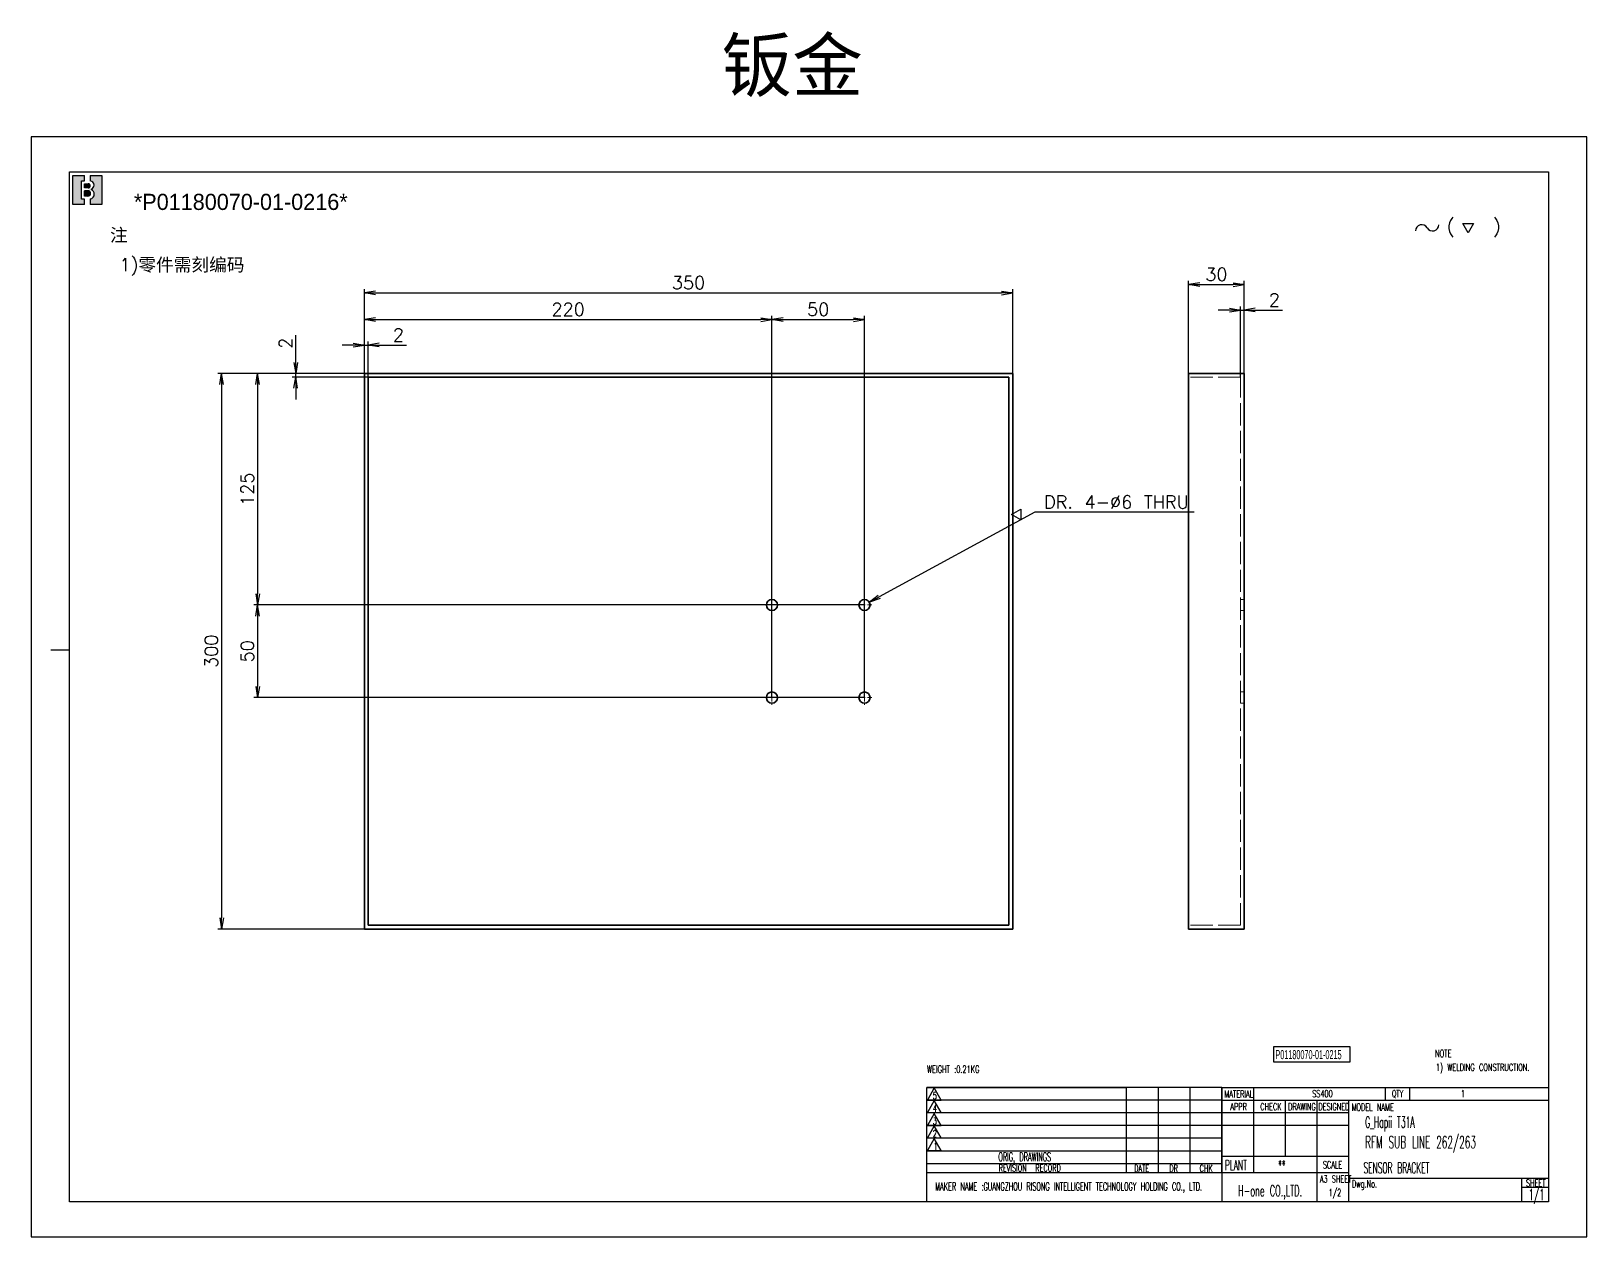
# Model space of a CAD drawing. Header units: inches. Extents: x 21 to 8642, y -3779 to 1599.
# Drawn here: x 634 to 1474, y -970 to -319 of the extents above; entities that cross this region are included whole.
import ezdxf

# ---------------------------------------------------------------- set-up
doc = ezdxf.new("R2010")
doc.units = ezdxf.units.IN
doc.header["$MEASUREMENT"] = 0
for name, pattern in [('CENTER-HOKUTO', [23, 20, -1, 1, -1]), ('DASHDOT', [18.5, 12, -3, 0.5, -3]), ('DASHED', [15, 12, -3]), ('HIDDEN-HOKUTO', [3.8, 2.5, -1.3])]:
    doc.linetypes.add(name, pattern=pattern)
doc.layers.add('AM_7', color=2, linetype='CENTER-HOKUTO', lineweight=30)
doc.layers.add('AM_HID', color=1, linetype='HIDDEN-HOKUTO', lineweight=25)
doc.layers.add('title_frame', color=7, linetype='Continuous')
doc.layers.add('word_dim', color=253, linetype='Continuous')
doc.styles.add('MX_NOTE_STANDARD', font='txt.shx', dxfattribs={"bigfont": 'bigfont.shx'})
doc.styles.get("Standard").update_dxf_attribs({"font": 'txt', "bigfont": 'gbcbig.shx'})
doc.dimstyles.new('STANDARD1_2', dxfattribs={"dimscale": 2, "dimtxt": 3.5, "dimasz": 3, "dimexe": 1, "dimexo": 0, "dimgap": 1, "dimtad": 3, "dimdsep": 46, "dimtxsty": 'Standard', "dimblk1": 'OPEN', "dimblk2": 'OPEN', "dimsah": 1, "dimcen": 0, "dimclrd": 256, "dimclre": 256, "dimclrt": 3, "dimazin": 2, "dimtfac": 1, "dimtmove": 0, "dimatfit": 3, "dimldrblk": 'OPEN', "dimfxl": 0, "dimtolj": 1, "dimlwd": 25, "dimlwe": 25, "dimarcsym": 0})

# ---------------------------------------------------------------- blocks, each defined once
blk = doc.blocks.new('B\\M+18B40\\M+196A7\\M+100CF\\M+100B0\\M+100B8')
blk.add_hatch(color=1).paths.add_polyline_path([(0.3999999986702711, 0.8149999997779807), (0.3999999986702711, 0.9999999997779806), (-1.3297288e-09, 0.9999999997779806), (-1.3297288e-09, -2.220193e-10), (0.3999999986702711, -2.220193e-10), (0.3999999986702711, 0.1849999997779807), (0.2999999986702711, 0.1849999997779807), (0.2999999986702711, 0.8149999997779807)])
h = blk.add_hatch(color=1)
edge = h.paths.add_edge_path()
edge.add_arc((0.5299999986702706, 0.6449999997779808), 0.07, 359.9999999999989, 450)
edge.add_line((0.5299999986702706, 0.7149999997779806), (0.3999999986702711, 0.7149999997779806))
edge.add_line((0.3999999986702711, 0.7149999997779806), (0.3999999986702711, 0.5749999997779809))
edge.add_line((0.3999999986702711, 0.5749999997779809), (0.5299999986702701, 0.5749999997779809))
edge.add_arc((0.5299999986702701, 0.6449999997779808), 0.07, 270, 359.9999999999999)
h = blk.add_hatch(color=1)
edge = h.paths.add_edge_path()
edge.add_line((0.5999999986702714, 0.9999999997779806), (0.5999999986702718, 0.8142220507965398))
edge.add_arc((0.5849999986702712, 0.6699999997779816), 0.1449999999999991, -5.115907697472721e-13, 84.06222754839428, ccw=False)
edge.add_arc((0.5849999986702707, 0.6699999997779802), 0.1449999999999993, -69.82872865353448, 1.1368683772161603e-13, ccw=False)
edge.add_line((0.6349999986702715, 0.5338934238898192), (0.6349999986702711, 0.5120827805020305))
edge.add_arc((0.5699999986702688, 0.3549999997779789), 0.1700000000000021, 3.979039320256561e-13, 67.5204943905955, ccw=False)
edge.add_arc((0.5699999986702724, 0.3549999997779802), 0.1699999999999993, -79.83575137827683, 0, ccw=False)
edge.add_line((0.5999999986702714, 0.1876679944711657), (0.5999999986702714, -2.220192918400699e-10))
edge.add_line((0.5999999986702714, -2.220193e-10), (0.9999999986702712, -2.220193e-10))
edge.add_line((0.9999999986702712, -2.220193e-10), (0.9999999986702712, 0.9999999997779806))
edge.add_line((0.9999999986702712, 0.9999999997779806), (0.5999999986702714, 0.9999999997779806))
h = blk.add_hatch(color=1)
edge = h.paths.add_edge_path()
edge.add_arc((0.5149999986702705, 0.3799999997779802), 0.095, 1.018e-13, 90)
edge.add_line((0.5149999986702705, 0.4749999997779804), (0.3999999986702711, 0.4749999997779808))
edge.add_line((0.3999999986702711, 0.4749999997779808), (0.3999999986702711, 0.2849999997779809))
edge.add_line((0.3999999986702711, 0.2849999997779809), (0.5149999986702718, 0.2849999997779809))
edge.add_arc((0.5149999986702718, 0.379999999777981), 0.095, 270, 360.0000000000003)
at = {"color": 1}
for p, q in [((-1.3297288e-09, -2.220193e-10), (-1.3297288e-09, 0.9999999997779806)), ((-1.3297288e-09, 0.9999999997779806), (0.3999999986702711, 0.9999999997779806)), ((0.2999999986702711, 0.8149999997779807), (0.3999999986702711, 0.8149999997779807)), ((0.2999999986702711, 0.1849999997779807), (0.2999999986702711, 0.8149999997779807)), ((0.3999999986702711, 0.8149999997779807), (0.3999999986702711, 0.9999999997779806)), ((0.3999999986702711, 0.7149999997779806), (0.5299999986702706, 0.7149999997779806)), ((0.3999999986702711, 0.5749999997779809), (0.3999999986702711, 0.7149999997779806)), ((0.5299999986702701, 0.5749999997779809), (0.3999999986702711, 0.5749999997779809)), ((0.5999999986702714, 0.9999999997779806), (0.5999999986702718, 0.8142220507965398)), ((0.5999999986702714, 0.9999999997779806), (0.9999999986702712, 0.9999999997779806)), ((0.5999999986702705, 0.6449999997779794), (0.59999999867027, 0.6449999997779803)), ((0.7299999986702704, 0.6699999997779807), (0.7299999986702704, 0.6699999997779802)), ((0.9999999986702712, 0.9999999997779806), (0.9999999986702712, -2.220193e-10)), ((0.3999999986702711, 0.1849999997779807), (0.2999999986702711, 0.1849999997779807)), ((0.5149999986702705, 0.4749999997779804), (0.3999999986702711, 0.4749999997779808)), ((0.3999999986702711, 0.2849999997779809), (0.3999999986702711, 0.4749999997779808)), ((0.5149999986702718, 0.2849999997779809), (0.3999999986702711, 0.2849999997779809)), ((0.3999999986702711, -2.220193e-10), (0.3999999986702711, 0.1849999997779807)), ((0.5699999986702711, 0.5249999997779802), (0.5699999986702716, 0.5249999997779807)), ((0.5999999986702714, 0.1876679944711657), (0.5999999986702714, -2.220193e-10)), ((0.6099999986702707, 0.3799999997779806), (0.609999998670272, 0.3799999997779815)), ((0.6349999986702715, 0.5338934238898192), (0.6349999986702711, 0.5120827805020305)), ((0.739999998670271, 0.3549999997779802), (0.739999998670271, 0.3549999997779802)), ((0.3999999986702711, -2.220193e-10), (-1.3297288e-09, -2.220193e-10)), ((0.9999999986702712, -2.220193e-10), (0.5999999986702714, -2.220193e-10))]:
    blk.add_line(p, q, dxfattribs=at)
for centre, radius, start, end in [((0.5299999986702706, 0.6449999997779808), 0.07, 359.9999999999989, 90), ((0.5299999986702701, 0.6449999997779808), 0.07, 270, 359.9999999999999), ((0.5849999986702712, 0.6699999997779816), 0.1449999999999991, 359.9999999999995, 84.06222754839432), ((0.5849999986702707, 0.6699999997779802), 0.1449999999999993, 290.1712713464655, 1.781e-13), ((0.5149999986702705, 0.3799999997779802), 0.095, 1.018e-13, 90), ((0.5149999986702718, 0.379999999777981), 0.095, 270, 2.799e-13), ((0.5699999986702724, 0.3549999997779802), 0.1699999999999993, 280.1642486217232, 0), ((0.5699999986702688, 0.3549999997779789), 0.1700000000000021, 4.58e-13, 67.52049439059552)]:
    blk.add_arc(centre, radius, start, end, dxfattribs=at)
blk.add_attdef('B機密ﾏｰｸ', (-0.0857467348302255, 1.074949466596297), '', height=0.2)
blk = doc.blocks.new('shiage0')
at = {"layer": 'word_dim', "color": 3, "linetype": 'Continuous'}
for centre, radius, start, end in [((1.687489685469927, 1.849274192977646e-05), 1.687500000000015, 29.99999999999973, 180), ((4.610325423242443, 1.68751849274193), 1.6875, 209.9999999999997, 0)]:
    blk.add_arc(centre, radius, start, end, dxfattribs=at)
blk = doc.blocks.new('12')
at = {"layer": 'title_frame', "color": 3, "linetype": 'Continuous'}
blk.add_lwpolyline([(20.45953957290135, 3.029106033062448), (19.01453957290136, 5.531919449999464), (21.90453957290134, 5.531919449999464)], close=True, dxfattribs=at)
blk.add_blockref('shiage0', (6.232110961562512, 3.563542641311528), dxfattribs=at)
blk.add_text('(   )', height=3.5, dxfattribs=at).set_placement((14.64364134312495, 3.07716278909686))
blk = doc.blocks.new('_Open')
at = {"color": 0, "lineweight": -2}
for p, q in [((-1, 0.1666666666666667), (0, 0)), ((-1, -0.1666666666666667), (0, 0)), ((0, 0), (-1, 0))]:
    blk.add_line(p, q, dxfattribs=at)
blk = doc.blocks.new('*D477')
at = {"layer": 'DEFPOINTS', "color": 0, "linetype": 'Continuous', "ltscale": 2}
for p in [(1163.538355662226, -460.625140561353), (813.5383556622255, -504.1456722807816), (1163.538355662226, -504.1456722807816)]:
    blk.add_point(p, dxfattribs=at)
at = {"layer": 'word_dim', "linetype": 'Continuous', "lineweight": 25, "ltscale": 2}
for p, q in [((813.5383556622255, -504.1456722807816), (813.5383556622255, -458.625140561353)), ((819.5383556622255, -460.625140561353), (1157.538355662226, -460.625140561353)), ((1163.538355662226, -504.1456722807816), (1163.538355662226, -458.625140561353))]:
    blk.add_line(p, q, dxfattribs=at)
at = {"layer": 'word_dim', "linetype": 'Continuous', "lineweight": 25, "ltscale": 2, "xscale": 6, "yscale": 6, "zscale": 6, "rotation": 180}
blk.add_blockref('_Open', (813.5383556622255, -460.625140561353), dxfattribs=at)
at = {"layer": 'word_dim', "linetype": 'Continuous', "lineweight": 25, "ltscale": 2, "xscale": 6, "yscale": 6, "zscale": 6}
blk.add_blockref('_Open', (1163.538355662226, -460.625140561353), dxfattribs=at)
at = {"layer": 'word_dim', "color": 3, "linetype": 'Continuous', "ltscale": 2, "insert": (988.5383556622255, -455.125140561353), "char_height": 7, "attachment_point": 5}
blk.add_mtext('\\A1;350', dxfattribs=at)
blk = doc.blocks.new('*D478')
at = {"layer": 'DEFPOINTS', "color": 0, "linetype": 'Continuous', "ltscale": 2}
for p in [(813.5383556622255, -504.1456722807816), (736.3809531002662, -804.1456722807815), (813.5383556622255, -804.1456722807816)]:
    blk.add_point(p, dxfattribs=at)
at = {"layer": 'word_dim', "linetype": 'Continuous', "lineweight": 25, "ltscale": 2}
for p, q in [((813.5383556622255, -504.1456722807816), (734.3809531002663, -504.1456722807816)), ((736.3809531002663, -510.1456722807816), (736.3809531002662, -798.1456722807815)), ((813.5383556622255, -804.1456722807816), (734.3809531002662, -804.1456722807815))]:
    blk.add_line(p, q, dxfattribs=at)
at = {"layer": 'word_dim', "linetype": 'Continuous', "lineweight": 25, "ltscale": 2, "xscale": 6, "yscale": 6, "zscale": 6}
for p, rotation in [((736.3809531002663, -504.1456722807816), 90), ((736.3809531002662, -804.1456722807815), 270)]:
    blk.add_blockref('_Open', p, dxfattribs=dict(at, rotation=rotation))
at = {"layer": 'word_dim', "color": 3, "linetype": 'Continuous', "ltscale": 2, "insert": (730.8809531002664, -654.1456722807814), "char_height": 7, "attachment_point": 5, "rotation": 90}
blk.add_mtext('\\A1;300', dxfattribs=at)
blk = doc.blocks.new('*D479')
at = {"layer": 'DEFPOINTS', "color": 0, "linetype": 'Continuous', "ltscale": 2}
for p in [(813.5383556622255, -504.1456722807825), (755.8340800792794, -629.1456722807815), (1083.538355662226, -629.1456722807816)]:
    blk.add_point(p, dxfattribs=at)
at = {"layer": 'word_dim', "linetype": 'Continuous', "lineweight": 25, "ltscale": 2}
for p, q in [((813.5383556622255, -504.1456722807825), (753.8340800792794, -504.1456722807825)), ((755.8340800792794, -510.1456722807825), (755.8340800792794, -623.1456722807815)), ((1083.538355662226, -629.1456722807816), (753.8340800792794, -629.1456722807815))]:
    blk.add_line(p, q, dxfattribs=at)
at = {"layer": 'word_dim', "linetype": 'Continuous', "lineweight": 25, "ltscale": 2, "xscale": 6, "yscale": 6, "zscale": 6}
for p, rotation in [((755.8340800792794, -504.1456722807825), 90), ((755.8340800792794, -629.1456722807815), 270)]:
    blk.add_blockref('_Open', p, dxfattribs=dict(at, rotation=rotation))
at = {"layer": 'word_dim', "color": 3, "linetype": 'Continuous', "ltscale": 2, "insert": (750.3340800792795, -566.6456722807818), "char_height": 7, "attachment_point": 5, "rotation": 90}
blk.add_mtext('\\A1;125', dxfattribs=at)
blk = doc.blocks.new('*D480')
at = {"layer": 'DEFPOINTS', "color": 0, "linetype": 'Continuous', "ltscale": 2}
for p in [(1083.538355662226, -629.1456722807825), (755.8340800792794, -679.1456722807815), (1083.538355662226, -679.1456722807816)]:
    blk.add_point(p, dxfattribs=at)
at = {"layer": 'word_dim', "linetype": 'Continuous', "lineweight": 25, "ltscale": 2}
for p, q in [((1083.538355662226, -629.1456722807825), (753.8340800792794, -629.1456722807824)), ((755.8340800792794, -635.1456722807824), (755.8340800792794, -673.1456722807815)), ((1083.538355662226, -679.1456722807816), (753.8340800792794, -679.1456722807815))]:
    blk.add_line(p, q, dxfattribs=at)
at = {"layer": 'word_dim', "linetype": 'Continuous', "lineweight": 25, "ltscale": 2, "xscale": 6, "yscale": 6, "zscale": 6}
for p, rotation in [((755.8340800792794, -629.1456722807824), 90), ((755.8340800792794, -679.1456722807815), 270)]:
    blk.add_blockref('_Open', p, dxfattribs=dict(at, rotation=rotation))
at = {"layer": 'word_dim', "color": 3, "linetype": 'Continuous', "ltscale": 2, "insert": (750.3340800792795, -654.1456722807818), "char_height": 7, "attachment_point": 5, "rotation": 90}
blk.add_mtext('\\A1;50', dxfattribs=at)
blk = doc.blocks.new('*D481')
at = {"layer": 'DEFPOINTS', "color": 0, "linetype": 'Continuous', "ltscale": 2}
for p in [(1033.538355662226, -475.0130958072441), (813.5383556622255, -504.1456722807834), (1033.538355662226, -679.1456722807825)]:
    blk.add_point(p, dxfattribs=at)
at = {"layer": 'word_dim', "linetype": 'Continuous', "lineweight": 25, "ltscale": 2}
for p, q in [((813.5383556622255, -504.1456722807834), (813.5383556622255, -473.0130958072441)), ((819.5383556622255, -475.0130958072441), (1027.538355662226, -475.0130958072441)), ((1033.538355662226, -679.1456722807825), (1033.538355662226, -473.0130958072441))]:
    blk.add_line(p, q, dxfattribs=at)
at = {"layer": 'word_dim', "linetype": 'Continuous', "lineweight": 25, "ltscale": 2, "xscale": 6, "yscale": 6, "zscale": 6, "rotation": 180}
blk.add_blockref('_Open', (813.5383556622255, -475.0130958072441), dxfattribs=at)
at = {"layer": 'word_dim', "linetype": 'Continuous', "lineweight": 25, "ltscale": 2, "xscale": 6, "yscale": 6, "zscale": 6}
blk.add_blockref('_Open', (1033.538355662226, -475.0130958072441), dxfattribs=at)
at = {"layer": 'word_dim', "color": 3, "linetype": 'Continuous', "ltscale": 2, "insert": (923.5383556622255, -469.5130958072441), "char_height": 7, "attachment_point": 5}
blk.add_mtext('\\A1;220', dxfattribs=at)
blk = doc.blocks.new('*D482')
at = {"layer": 'DEFPOINTS', "color": 0, "linetype": 'Continuous', "ltscale": 2}
for p in [(1083.538355662226, -475.0130958072441), (1033.538355662226, -679.1456722807825), (1083.538355662226, -679.1456722807825)]:
    blk.add_point(p, dxfattribs=at)
at = {"layer": 'word_dim', "linetype": 'Continuous', "lineweight": 25, "ltscale": 2}
for p, q in [((1033.538355662226, -679.1456722807825), (1033.538355662226, -473.0130958072441)), ((1039.538355662226, -475.0130958072441), (1077.538355662226, -475.0130958072441)), ((1083.538355662226, -679.1456722807825), (1083.538355662226, -473.0130958072441))]:
    blk.add_line(p, q, dxfattribs=at)
at = {"layer": 'word_dim', "linetype": 'Continuous', "lineweight": 25, "ltscale": 2, "xscale": 6, "yscale": 6, "zscale": 6, "rotation": 180}
blk.add_blockref('_Open', (1033.538355662226, -475.0130958072441), dxfattribs=at)
at = {"layer": 'word_dim', "linetype": 'Continuous', "lineweight": 25, "ltscale": 2, "xscale": 6, "yscale": 6, "zscale": 6}
blk.add_blockref('_Open', (1083.538355662226, -475.0130958072441), dxfattribs=at)
at = {"layer": 'word_dim', "color": 3, "linetype": 'Continuous', "ltscale": 2, "insert": (1058.538355662226, -469.5130958072441), "char_height": 7, "attachment_point": 5}
blk.add_mtext('\\A1;50', dxfattribs=at)
blk = doc.blocks.new('*D483')
at = {"layer": 'DEFPOINTS', "color": 0, "linetype": 'Continuous', "ltscale": 2}
for p in [(1288.538355662226, -456.1299511500547), (1258.538355662226, -504.1456722807816), (1288.538355662226, -504.1456722807816)]:
    blk.add_point(p, dxfattribs=at)
at = {"layer": 'word_dim', "linetype": 'Continuous', "lineweight": 25, "ltscale": 2}
for p, q in [((1258.538355662226, -504.1456722807816), (1258.538355662226, -454.1299511500547)), ((1264.538355662226, -456.1299511500547), (1282.538355662226, -456.1299511500547)), ((1288.538355662226, -504.1456722807816), (1288.538355662226, -454.1299511500547))]:
    blk.add_line(p, q, dxfattribs=at)
at = {"layer": 'word_dim', "linetype": 'Continuous', "lineweight": 25, "ltscale": 2, "xscale": 6, "yscale": 6, "zscale": 6, "rotation": 180}
blk.add_blockref('_Open', (1258.538355662226, -456.1299511500547), dxfattribs=at)
at = {"layer": 'word_dim', "linetype": 'Continuous', "lineweight": 25, "ltscale": 2, "xscale": 6, "yscale": 6, "zscale": 6}
blk.add_blockref('_Open', (1288.538355662226, -456.1299511500547), dxfattribs=at)
at = {"layer": 'word_dim', "color": 3, "linetype": 'Continuous', "ltscale": 2, "insert": (1273.538355662226, -450.6299511500547), "char_height": 7, "attachment_point": 5}
blk.add_mtext('\\A1;30', dxfattribs=at)
blk = doc.blocks.new('*D484')
at = {"layer": 'DEFPOINTS', "color": 0, "linetype": 'Continuous', "ltscale": 2}
for p in [(1288.538355662226, -469.9156890490576), (1286.538355662226, -506.1456722807816), (1288.538355662226, -504.1456722807816)]:
    blk.add_point(p, dxfattribs=at)
at = {"layer": 'word_dim', "linetype": 'Continuous', "lineweight": 25, "ltscale": 2}
for p, q in [((1280.538355662226, -469.9156890490576), (1274.538355662226, -469.9156890490576)), ((1286.538355662226, -506.1456722807816), (1286.538355662226, -467.9156890490576)), ((1286.538355662226, -469.9156890490576), (1288.538355662226, -469.9156890490576)), ((1288.538355662226, -504.1456722807816), (1288.538355662226, -467.9156890490576)), ((1294.538355662226, -469.9156890490576), (1309.205022328892, -469.9156890490576))]:
    blk.add_line(p, q, dxfattribs=at)
at = {"layer": 'word_dim', "linetype": 'Continuous', "lineweight": 25, "ltscale": 2, "xscale": 6, "yscale": 6, "zscale": 6}
blk.add_blockref('_Open', (1286.538355662226, -469.9156890490576), dxfattribs=at)
at = {"layer": 'word_dim', "linetype": 'Continuous', "lineweight": 25, "ltscale": 2, "xscale": 6, "yscale": 6, "zscale": 6, "rotation": 180}
blk.add_blockref('_Open', (1288.538355662226, -469.9156890490576), dxfattribs=at)
at = {"layer": 'word_dim', "color": 3, "linetype": 'Continuous', "ltscale": 2, "insert": (1304.871688995559, -464.4156890490576), "char_height": 7, "attachment_point": 5}
blk.add_mtext('\\A1;2', dxfattribs=at)
blk = doc.blocks.new('*D485')
at = {"layer": 'DEFPOINTS', "color": 0, "linetype": 'Continuous', "ltscale": 2}
for p in [(776.4565037037028, -504.1456722807834), (813.5383556622255, -504.1456722807834), (815.5383556622255, -506.1456722807816)]:
    blk.add_point(p, dxfattribs=at)
at = {"layer": 'word_dim', "linetype": 'Continuous', "lineweight": 25, "ltscale": 2}
for p, q in [((776.4565037037028, -498.1456722807834), (776.4565037037028, -483.4790056141167)), ((813.5383556622255, -504.1456722807834), (774.4565037037028, -504.1456722807834)), ((815.5383556622255, -506.1456722807816), (774.4565037037028, -506.1456722807816)), ((776.4565037037028, -506.1456722807816), (776.4565037037028, -504.1456722807834)), ((776.4565037037028, -512.1456722807816), (776.4565037037028, -518.1456722807816))]:
    blk.add_line(p, q, dxfattribs=at)
at = {"layer": 'word_dim', "linetype": 'Continuous', "lineweight": 25, "ltscale": 2, "xscale": 6, "yscale": 6, "zscale": 6}
for p, rotation in [((776.4565037037028, -504.1456722807834), 270), ((776.4565037037028, -506.1456722807816), 90)]:
    blk.add_blockref('_Open', p, dxfattribs=dict(at, rotation=rotation))
at = {"layer": 'word_dim', "color": 3, "linetype": 'Continuous', "ltscale": 2, "insert": (770.9565037037029, -487.81233894745), "char_height": 7, "attachment_point": 5, "rotation": 90}
blk.add_mtext('\\A1;2', dxfattribs=at)
blk = doc.blocks.new('*D486')
at = {"layer": 'DEFPOINTS', "color": 0, "linetype": 'Continuous', "ltscale": 2}
for p in [(815.5383556622255, -488.8398370703035), (813.5383556622255, -504.1456722807816), (815.5383556622255, -506.1456722807816)]:
    blk.add_point(p, dxfattribs=at)
at = {"layer": 'word_dim', "linetype": 'Continuous', "lineweight": 25, "ltscale": 2}
for p, q in [((813.5383556622255, -504.1456722807816), (813.5383556622255, -486.8398370703035)), ((815.5383556622255, -506.1456722807816), (815.5383556622255, -486.8398370703035)), ((807.5383556622255, -488.8398370703035), (801.5383556622255, -488.8398370703035)), ((813.5383556622255, -488.8398370703035), (815.5383556622255, -488.8398370703035)), ((821.5383556622255, -488.8398370703035), (836.2050223288921, -488.8398370703035))]:
    blk.add_line(p, q, dxfattribs=at)
at = {"layer": 'word_dim', "linetype": 'Continuous', "lineweight": 25, "ltscale": 2, "xscale": 6, "yscale": 6, "zscale": 6}
blk.add_blockref('_Open', (813.5383556622255, -488.8398370703035), dxfattribs=at)
at = {"layer": 'word_dim', "linetype": 'Continuous', "lineweight": 25, "ltscale": 2, "xscale": 6, "yscale": 6, "zscale": 6, "rotation": 180}
blk.add_blockref('_Open', (815.5383556622255, -488.8398370703035), dxfattribs=at)
at = {"layer": 'word_dim', "color": 3, "linetype": 'Continuous', "ltscale": 2, "insert": (831.8716889955589, -483.3398370703035), "char_height": 7, "attachment_point": 5}
blk.add_mtext('\\A1;2', dxfattribs=at)
blk = doc.blocks.new('*D487')
at = {"layer": 'DEFPOINTS', "color": 0, "linetype": 'Continuous', "ltscale": 2}
for p in [(1086.173446703413, -627.7116934787745), (1080.903264621022, -630.5796510827902)]:
    blk.add_point(p, dxfattribs=at)
at = {"layer": 'word_dim', "linetype": 'Continuous', "lineweight": 25, "ltscale": 2}
for p, q in [((1175.548740474183, -579.0749387378983), (1091.443628785805, -624.8437358747583)), ((1261.548740474183, -579.0749387378982), (1175.548740474183, -579.0749387378983))]:
    blk.add_line(p, q, dxfattribs=at)
at = {"layer": 'word_dim', "linetype": 'Continuous', "lineweight": 25, "ltscale": 2, "xscale": 6, "yscale": 6, "zscale": 6, "rotation": 208.5543992188603}
blk.add_blockref('_Open', (1086.173446703413, -627.7116934787745), dxfattribs=at)
at = {"layer": 'word_dim', "color": 3, "linetype": 'Continuous', "ltscale": 2, "insert": (1219.548740474183, -573.5749387378982), "char_height": 7, "attachment_point": 5}
blk.add_mtext('\\A1;DR. 4-∅6 THRU', dxfattribs=at)
blk = doc.blocks.new('shiage1')
at = {"layer": 'word_dim', "color": 3, "linetype": 'Continuous'}
for p, q in [((-4.255559048260693e-05, 3.4162127349191e-07), (-1.443418228564553, 2.500000341621273)), ((-1.443418228564553, 2.500000341621273), (1.443333117383588, 2.500000341621273)), ((1.443333117383588, 2.500000341621273), (-4.255559048260693e-05, 3.4162127349191e-07))]:
    blk.add_line(p, q, dxfattribs=at)

msp = doc.modelspace()

# ---------------------------------------------------------------- linework, layer by layer
at = {"color": 7, "lineweight": 35}
for p, q in [((1163.538355662226, -504.1456722807816), (813.5383556622255, -504.1456722807816)), ((813.5383556622255, -504.1456722807816), (813.5383556622255, -804.1456722807816)), ((1161.538355662226, -506.1456722807816), (815.5383556622255, -506.1456722807816)), ((815.5383556622255, -802.1456722807816), (815.5383556622255, -506.1456722807816)), ((1161.538355662226, -802.1456722807816), (1161.538355662226, -506.1456722807816)), ((1163.538355662226, -804.1456722807816), (1163.538355662226, -504.1456722807816)), ((1258.538355662226, -804.1456722807816), (1258.538355662226, -504.1456722807816)), ((1288.538355662226, -504.1456722807816), (1258.538355662226, -504.1456722807816)), ((1288.538355662226, -804.1456722807816), (1288.538355662226, -504.1456722807816)), ((813.5383556622255, -804.1456722807816), (1163.538355662226, -804.1456722807816)), ((815.5383556622255, -802.1456722807816), (1161.538355662226, -802.1456722807816)), ((1288.538355662226, -804.1456722807816), (1258.538355662226, -804.1456722807816))]:
    msp.add_line(p, q, dxfattribs=at)
for centre in [(1033.538355662226, -629.1456722807816), (1083.538355662226, -629.1456722807816), (1033.538355662226, -679.1456722807816), (1083.538355662226, -679.1456722807816)]:
    msp.add_circle(centre, 3.000000000000003, dxfattribs=at)
at = {"layer": 'AM_7', "color": 2, "linetype": 'DASHDOT', "lineweight": 13, "ltscale": 0.195001220703125}
for p, q in [((1037.438380076288, -629.1456722807816), (1029.638331248163, -629.1456722807816)), ((1087.438380076288, -629.1456722807816), (1079.638331248163, -629.1456722807816)), ((1037.438380076288, -679.1456722807816), (1029.638331248163, -679.1456722807816)), ((1087.438380076288, -679.1456722807816), (1079.638331248163, -679.1456722807816))]:
    msp.add_line(p, q, dxfattribs=at)
at = {"layer": 'AM_7', "color": 2, "linetype": 'DASHDOT', "lineweight": 13, "ltscale": 0.1949996948242188}
for p, q in [((1033.538355662226, -625.2456783842972), (1033.538355662226, -633.045666177266)), ((1083.538355662226, -625.2456783842972), (1083.538355662226, -633.045666177266)), ((1033.538355662226, -675.2456783842972), (1033.538355662226, -683.045666177266)), ((1083.538355662226, -675.2456783842972), (1083.538355662226, -683.045666177266))]:
    msp.add_line(p, q, dxfattribs=at)
at = {"layer": 'AM_HID', "color": 1, "linetype": 'DASHED', "lineweight": 13}
for p, q in [((1286.538355662226, -506.1456722807816), (1258.538355662226, -506.1456722807816)), ((1286.538355662226, -802.1456722807816), (1286.538355662226, -506.1456722807816)), ((1286.538355662226, -802.1456722807816), (1258.538355662226, -802.1456722807816))]:
    msp.add_line(p, q, dxfattribs=at)
at = {"layer": 'AM_HID', "color": 1, "linetype": 'DASHED', "lineweight": 13, "ltscale": 0.05}
for p, q in [((1286.538355662226, -626.1456722807816), (1288.538355662226, -626.1456722807816)), ((1286.538355662226, -626.1456722807816), (1288.538355662226, -626.1456722807816)), ((1286.538355662226, -632.1456722807816), (1288.538355662226, -632.1456722807816)), ((1286.538355662226, -632.1456722807816), (1288.538355662226, -632.1456722807816)), ((1286.538355662226, -676.1456722807816), (1288.538355662226, -676.1456722807816)), ((1286.538355662226, -676.1456722807816), (1288.538355662226, -676.1456722807816)), ((1286.538355662226, -682.1456722807816), (1288.538355662226, -682.1456722807816)), ((1286.538355662226, -682.1456722807816), (1288.538355662226, -682.1456722807816))]:
    msp.add_line(p, q, dxfattribs=at)
at = {"layer": 'title_frame'}
for p, q in [((644.2227463435484, -653.392967093896), (654.2227463435484, -653.392967093896)), ((1304.578585986463, -867.5977321352257), (1345.634421721559, -867.5977321352257)), ((1304.578585986463, -875.9986169647455), (1304.578585986463, -867.5977321352257)), ((1345.634421721559, -867.5977321352257), (1345.634421721559, -875.9986169647455)), ((1345.634421721559, -875.9986169647455), (1304.578585986463, -875.9986169647455)), ((1117.272746343544, -951.4679670938967), (1117.272746343544, -889.7279670938951)), ((1117.272746343544, -889.7279670938951), (1225.072746343547, -889.7279670938951)), ((1276.522746343544, -889.7279670938951), (1117.272746343544, -889.7279670938951)), ((1121.232851550049, -889.9699283843875), (1117.47357155005, -896.4811923442685)), ((1124.992131550047, -896.4811923442685), (1121.232851550049, -889.9699283843875)), ((1225.072746343547, -935.7879670938964), (1225.072746343547, -889.7279670938951)), ((1242.222746343548, -935.7879670938964), (1242.222746343548, -889.7279670938951)), ((1242.222746343548, -935.7879670938964), (1242.222746343548, -889.7279670938951)), ((1259.372746343543, -935.7879670938964), (1259.372746343543, -889.7279670938951)), ((1259.372746343543, -935.7879670938964), (1259.372746343543, -889.7279670938951)), ((1276.522746343544, -889.7279670938951), (1276.522746343544, -896.5879670938957)), ((1276.522746343544, -889.7279670938951), (1276.522746343544, -951.4679670938967)), ((1276.522746343544, -889.7279670938951), (1276.522746343544, -951.4679670938967)), ((1276.522746343544, -935.7879670938964), (1276.522746343544, -889.7279670938951)), ((1276.522746343544, -889.7279670938951), (1452.922746343545, -889.7279670938951)), ((1293.672746343545, -935.7879670938964), (1293.672746343545, -889.7279670938951)), ((1364.722746343548, -889.7279670938951), (1364.722746343548, -896.5879670938957)), ((1377.867960847507, -889.7279670938951), (1377.867960847507, -896.5879670938957)), ((1225.072746343547, -896.5879670938957), (1117.272746343544, -896.5879670938957)), ((1276.522746343544, -896.5879670938957), (1117.272746343544, -896.5879670938957)), ((1117.47357155005, -896.4811923442685), (1124.992131550047, -896.4811923442685)), ((1121.232851550049, -896.7854204834621), (1117.47357155005, -903.2966844433395)), ((1124.992131550047, -903.2966844433395), (1121.232851550049, -896.7854204834621)), ((1276.522746343544, -896.5879670938957), (1452.922746343545, -896.5879670938957)), ((1310.822746343547, -926.7786750245141), (1310.822746343547, -896.5879670938957)), ((1327.972746343548, -951.4679670938967), (1327.972746343548, -896.5879670938957)), ((1345.122746343543, -951.4679670938967), (1345.122746343543, -896.5879670938957)), ((1225.072746343547, -903.4479670938963), (1117.272746343544, -903.4479670938963)), ((1276.522746343544, -903.4479670938963), (1117.272746343544, -903.4479670938963)), ((1117.47357155005, -903.2966844433395), (1124.992131550047, -903.2966844433395)), ((1121.232851550049, -903.7033136827667), (1117.47357155005, -910.2145776426441)), ((1124.992131550047, -910.2145776426441), (1121.232851550049, -903.7033136827667)), ((1345.122746343543, -903.4479670938963), (1276.522746343544, -903.4479670938963)), ((1225.072746343547, -910.3079670938969), (1117.272746343544, -910.3079670938969)), ((1276.522746343544, -910.3079670938969), (1117.272746343544, -910.3079670938969)), ((1117.47357155005, -910.2145776426441), (1124.992131550047, -910.2145776426441)), ((1121.232851550049, -910.393084174917), (1117.47357155005, -916.9043481347944)), ((1124.992131550047, -916.9043481347944), (1121.232851550049, -910.393084174917)), ((1345.122746343543, -910.3079670938969), (1276.522746343544, -910.3079670938969)), ((1225.072746343547, -917.1679670938975), (1117.272746343544, -917.1679670938975)), ((1276.522746343544, -917.1679670938975), (1117.272746343544, -917.1679670938975)), ((1117.47357155005, -916.9043481347944), (1124.992131550047, -916.9043481347944)), ((1121.232851550049, -917.3109773742217), (1117.47357155005, -923.8222413340991)), ((1117.47357155005, -923.8222413340991), (1124.992131550047, -923.8222413340991)), ((1124.992131550047, -923.8222413340991), (1121.232851550049, -917.3109773742217)), ((1225.072746343547, -924.027967093898), (1117.272746343544, -924.027967093898)), ((1276.522746343544, -924.027967093898), (1117.272746343544, -924.027967093898)), ((1225.072746343547, -930.887967093895), (1117.272746343544, -930.887967093895)), ((1276.522746343544, -930.887967093895), (1117.272746343544, -930.887967093895)), ((1276.522746343544, -926.7786750245141), (1345.122746343543, -926.7786750245141)), ((1276.522746343544, -935.7879670938964), (1117.272746343544, -935.7879670938964)), ((1345.122746343543, -935.7879670938964), (1276.522746343544, -935.7879670938964)), ((1345.122746343543, -938.7279670938951), (1452.922746343545, -938.7279670938951)), ((1438.222746343548, -938.7279670938951), (1438.222746343548, -951.4679670938967)), ((1438.222746343548, -943.6279670938966), (1452.922746343545, -943.6279670938966)), ((1452.922746343545, -951.4679670938967), (1345.122746343543, -951.4679670938967))]:
    msp.add_line(p, q, dxfattribs=at)
at = {"layer": 'title_frame', "color": 4}
msp.add_lwpolyline([(1473.572746343547, -376.392967093896), (633.5727463435469, -376.392967093896), (633.5727463435469, -970.392967093896), (1473.572746343547, -970.392967093896)], close=True, dxfattribs=at)
at = {"layer": 'title_frame'}
msp.add_lwpolyline([(654.2227463435484, -395.3179670938953), (1452.922746343545, -395.3179670938953), (1452.922746343545, -951.4679670938967), (654.2227463435484, -951.4679670938967)], close=True, dxfattribs=at)

# ---------------------------------------------------------------- block references
at = {"layer": 'title_frame', "xscale": 15.55750000000262, "yscale": 15.5575000000008, "zscale": 15.5575000000008}
msp.add_blockref('B\\M+18B40\\M+196A7\\M+100CF\\M+100B0\\M+100B8', (656.182746364233, -412.8354670904409), dxfattribs=at)
at = {"layer": 'word_dim', "color": 3, "linetype": 'Continuous', "ltscale": 2, "xscale": 2, "yscale": 2, "zscale": 2}
msp.add_blockref('12', (1368.599502572615, -434.2980317569745), dxfattribs=at)
at = {"layer": 'word_dim', "color": 3, "linetype": 'Continuous', "ltscale": 2, "xscale": 1.999999999998633, "yscale": 2, "zscale": 1.999999999999992, "rotation": 28.55439921883803}
msp.add_blockref('shiage1', (1167.864319920456, -583.2566903387105), dxfattribs=at)

# ---------------------------------------------------------------- texts
at = {"linetype": 'Continuous', "ltscale": 2, "insert": (1006.305594896949, -323.6857749182391), "char_height": 28, "width": 97.82244757481385, "attachment_point": 1}
msp.add_mtext('{\\fMicrosoft YaHei|b0|i0|c134|p34;\\C3;钣金}', dxfattribs=at)
at = {"ltscale": 2, "char_height": 7, "attachment_point": 1}
for s, insert, width in [('{\\fSimSun|b0|i0|c134|p2;\\C3;注}', (676.1559818830283, -425.9065840698677), 20.72938335666549), ('{\\Fromans,bigfont|c134;\\C3;1)\\fSimSun|b0|i0|c134|p2;零件需刻编码}', (681.2864915979007, -441.9224817475806), 193.8122652991879)]:
    msp.add_mtext(s, dxfattribs=dict(at, insert=insert, width=width))
at = {"linetype": 'Continuous', "insert": (1353.877047835384, -909.4277862958115), "char_height": 6, "width": 101.8000000000002, "attachment_point": 4}
msp.add_mtext('{\\W0.5;\\C3;G_Hapii T\\Fromans,bigfont|c134;31\\Fromans,bigfont|c128;A}', dxfattribs=at)
at = {"layer": 'title_frame', "color": 3, "style": 'MX_NOTE_STANDARD'}
for s, height, width, p in [('NOTE', 3.92, 0.5450000000000002, (1391.618616047555, -873.2966829322213)), ('WEIGHT :0.21KG ', 3.92, 0.5450000000000002, (1117.321386959702, -881.8363334750247)), ('1) WELDING CONSTRUCTION.', 3.92, 0.5450000000000002, (1392.094755953549, -880.8020528125198)), ('5', 3.75928, 0.5450000000000002, (1120.443314646764, -896.0391714732759)), ('MATERIAL', 3.866688, 0.5450000000000002, (1277.867010274451, -895.1912505805813)), ('APPR', 3.866688, 0.5450000000000002, (1281.058369095939, -901.9947671983682)), ('CHECK', 3.866688, 0.5450000000000002, (1297.250088646484, -901.9947671983682)), ('DRAWING', 3.866688, 0.5450000000000002, (1312.289089834565, -901.9947671983682)), ('SS400', 3.866688, 0.5450000000000002, (1325.269490388979, -895.0233985423984)), ('DESIGNED', 3.866688, 0.5450000000000002, (1328.672049283639, -901.9947671983682)), ('MODEL NAME', 3.866688, 0.5450000000000002, (1346.528928697444, -902.2894710901128)), ('QTY', 3.866688, 0.5450000000000002, (1368.269011873868, -895.0233985423984)), ('1', 3.866688, 0.5450000000000002, (1405.524650149069, -895.0233985423984)), ('4', 3.75928, 0.5450000000000002, (1120.443314646764, -902.8546635723505)), ('3', 3.75928, 0.5450000000000002, (1120.443314646764, -909.7725567716552)), ('2', 3.75928, 0.5450000000000002, (1120.443314646764, -916.4623272638055)), ('RFM SUB LINE 262/263', 6.600000000000001, 0.534099999999995, (1353.800390220975, -922.565976892085)), ('1', 3.75928, 0.5450000000000002, (1120.835798805078, -923.3802204631102)), ('ORIG, DRAWINGS', 4.725952102432252, 0.5450000000000002, (1155.820398679651, -929.5907976520866)), ('REVISION  RECORD', 3.866688, 0.5450000000000002, (1155.920457253793, -935.1536433284928)), ('DATE', 3.866688, 0.5450000000000002, (1229.147354479421, -935.3133527649807)), ('DR', 3.866688, 0.5450000000000002, (1248.135330403187, -935.3337890794464)), ('CHK', 3.866688, 0.5450000000000002, (1264.488605924969, -935.2682614452679)), ('PLANT', 5.3704, 0.5450000000000002, (1278.194880023817, -934.2803081870588)), ('**', 5.3704, 0.5450000000000002, (1306.90868133655, -934.2803081870588)), ('SCALE', 3.866688, 0.5450000000000002, (1331.023999306264, -933.3990722185044)), ('SENSOR BRACKET', 5.88, 0.5, (1352.972742105812, -936.0502558936241)), ('A3 SHEET', 3.866688, 0.5450000000000002, (1329.381984890897, -941.0341603202432)), ('Dwg.No.', 3.866688, 0.5450000000000002, (1346.700638881834, -943.6719570292298)), ('SHEET', 3.866688, 0.5450000000000002, (1440.702589684712, -943.2131812670086)), ('MAKER NAME :GUANGZHOU RISONG INTELLIGENT TECHNOLOGY HOLDING CO., LTD.', 4.320000000000001, 0.5341000000000022, (1121.720501331678, -945.3354690155247)), ('H-one CO.,LTD.', 5.88, 0.5450000000000002, (1285.234526617256, -948.4313435864133)), ('1/2', 3.866688, 0.5450000000000002, (1334.085470996964, -948.3927687791293)), ('1/1', 6, 0.5340999999999667, (1442.136432593157, -950.5165582201698))]:
    msp.add_text(s, height=height, dxfattribs=dict(at, width=width)).set_placement(p)
at = {"layer": 'title_frame', "color": 3, "insert": (1305.405492004764, -869.5103044991229), "char_height": 4.9, "width": 8.221404979820363, "attachment_point": 1, "style": 'MX_NOTE_STANDARD'}
msp.add_mtext('{\\f3 of 9 Barcode|b0|i0|c0|p82;\\W0.5;P01180070-\\f3 of 9 Barcode|b0|i0|c134|p82;01\\f3 of 9 Barcode|b0|i0|c0|p82;-0\\f3 of 9 Barcode|b0|i0|c134|p82;215}', dxfattribs=at)
at = {"layer": 'word_dim', "color": 3, "linetype": 'Continuous', "insert": (689.057963842788, -407.1221651274391), "char_height": 8.722000000000001, "width": 200, "attachment_point": 1}
msp.add_mtext('{\\f3 of 9 Barcode|b0|i0|c0|p82;*P01180070-\\f3 of 9 Barcode|b0|i0|c134|p82;01\\f3 of 9 Barcode|b0|i0|c0|p82;-0\\f3 of 9 Barcode|b0|i0|c134|p82;216\\f3 of 9 Barcode|b0|i0|c0|p82;*}', dxfattribs=at)

# ---------------------------------------------------------------- dimensions: what is measured, and where the dimension line sits
at = {"layer": 'word_dim', "color": 3, "linetype": 'Continuous', "ltscale": 2}
for base, p1, p2, picture, middle in [((1163.538355662226, -460.625140561353), (813.5383556622255, -504.1456722807816), (1163.538355662226, -504.1456722807816), '*D477', (988.5383556622255, -455.125140561353)), ((1288.538355662226, -456.1299511500547), (1258.538355662226, -504.1456722807816), (1288.538355662226, -504.1456722807816), '*D483', (1273.538355662226, -450.6299511500547)), ((1288.538355662226, -469.9156890490576), (1286.538355662226, -506.1456722807816), (1288.538355662226, -504.1456722807816), '*D484', (1304.871688995559, -464.4156890490576)), ((1033.538355662226, -475.0130958072441), (813.5383556622255, -504.1456722807834), (1033.538355662226, -679.1456722807825), '*D481', (923.5383556622255, -469.5130958072441)), ((1083.538355662226, -475.0130958072441), (1033.538355662226, -679.1456722807825), (1083.538355662226, -679.1456722807825), '*D482', (1058.538355662226, -469.5130958072441)), ((815.5383556622255, -488.8398370703035), (813.5383556622255, -504.1456722807816), (815.5383556622255, -506.1456722807816), '*D486', (831.8716889955589, -483.3398370703035))]:
    dim = msp.add_linear_dim(base=base, p1=p1, p2=p2, dimstyle='STANDARD1_2', dxfattribs=at)
    dim.commit()
    dim.dimension.update_dxf_attribs({"geometry": picture, "text_midpoint": middle})
for base, p1, p2, picture, middle in [((776.4565037037028, -504.1456722807834), (815.5383556622255, -506.1456722807816), (813.5383556622255, -504.1456722807834), '*D485', (770.9565037037029, -487.81233894745)), ((736.3809531002662, -804.1456722807815), (813.5383556622255, -504.1456722807816), (813.5383556622255, -804.1456722807816), '*D478', (730.8809531002664, -654.1456722807814)), ((755.8340800792794, -629.1456722807815), (813.5383556622255, -504.1456722807825), (1083.538355662226, -629.1456722807816), '*D479', (750.3340800792795, -566.6456722807818)), ((755.8340800792794, -679.1456722807815), (1083.538355662226, -629.1456722807825), (1083.538355662226, -679.1456722807816), '*D480', (750.3340800792795, -654.1456722807818))]:
    dim = msp.add_linear_dim(base=base, p1=p1, p2=p2, angle=90, dimstyle='STANDARD1_2', dxfattribs=at)
    dim.commit()
    dim.dimension.update_dxf_attribs({"geometry": picture, "text_midpoint": middle})
dim = msp.add_diameter_dim_2p(p1=(1080.903264621022, -630.5796510827902), p2=(1086.173446703413, -627.7116934787745), text='DR. 4-<> THRU', dimstyle='STANDARD1_2', override={"dimtoh": 1, "dimtofl": 0}, dxfattribs=at)
dim.commit()
dim.dimension.update_dxf_attribs({"geometry": '*D487', "text_midpoint": (1219.548740474183, -579.0749387378982), "dimtype": 163})

doc.saveas('drawing.dxf')
